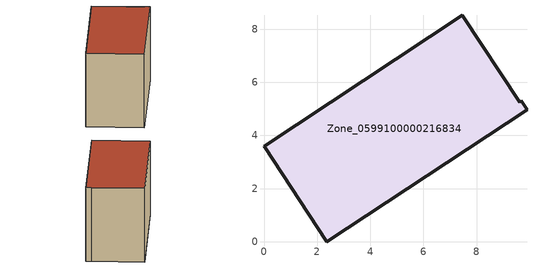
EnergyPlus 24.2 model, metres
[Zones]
Zone_0599100000216834
 floor ground (C_G): 9.63,5.25 9.69,5.3 9.9,4.97 2.37,0 0,3.59 7.47,8.52 z0.49
 wall outside (C_F): 0,3.59 2.37,0 9.9,4.97 9.69,5.3 9.63,5.25 7.47,8.52 0,3.59 z0.49:6.35
 roof outside (C_R): 9.69,5.3 9.63,5.25 7.47,8.52 0,3.59 2.37,0 9.9,4.97 z6.35
[BUILDING]
Pand.0599100000216834: North Axis=0; Terrain=City; Loads Convergence Tolerance Value=0.04; Temperature Convergence Tolerance Value=0.4; Solar Distribution=FullExterior; Maximum Number of Warmup Days=25; Minimum Number of Warmup Days=1
[Site:Location]
Rotterdam.The.Hague.AP_ZH_NLD Design_Conditions: Latitude=51.96; Longitude=4.45; Time Zone=1; Elevation=-4.5
[SITE:GROUNDTEMPERATURE:BUILDINGSURFACE]
18, 18, 18, 18, 18, 18, 18, 18, 18, 18, 18, 18
[MATERIAL] Thermal Absorptance=0.9; Solar Absorptance=0.7; Visible Absorptance=0.7
Name | Roughness | Thickness | Conductivity | Density | Specific Heat
G.TI.1946-1964 | MediumSmooth | 0.15 | 1 | 540 | 1210
F.TI.1946-1964 | Rough | 0.3 | 0.857143 | 1920 | 840
R.TI.1946-1964 | MediumRough | 0.2 | 0.277778 | 1500 | 1000
[CONSTRUCTION]
C_G: G.TI.1946-1964
C_F: F.TI.1946-1964
C_R: R.TI.1946-1964
[ZONE]
Zone_0599100000216834: Type=1; Multiplier=1; Ceiling Height=Autocalculate; Volume=Autocalculate; Floor Area=autocalculate; Part of Total Floor Area=Yes
[ZONEINFILTRATION:DESIGNFLOWRATE]
Infil_Zone_0599100000216834: Zone or ZoneList or Space or SpaceList=Zone_0599100000216834; Schedule=AlwaysOn; Design Flow Rate Calculation Method=Flow/Area; Flow Rate per Floor Area=0.003; Constant Term Coefficient=1; Temperature Term Coefficient=0; Velocity Term Coefficient=0; Velocity Squared Term Coefficient=0
[HVACTEMPLATE:ZONE:IDEALLOADSAIRSYSTEM]
Zone_0599100000216834: Maximum Heating Supply Air Temperature=50; Minimum Cooling Supply Air Temperature=13; Maximum Heating Supply Air Humidity Ratio=0.0156; Minimum Cooling Supply Air Humidity Ratio=0.0077; Heating Limit=NoLimit; Cooling Limit=NoLimit; Dehumidification Control Type=ConstantSensibleHeatRatio; Cooling Sensible Heat Ratio=0.7; Dehumidification Setpoint=60; Humidification Control Type=None; Humidification Setpoint=30; Outdoor Air Method=None; Outdoor Air Flow Rate per Person=0.00944; Outdoor Air Flow Rate per Zone Floor Area=0; Outdoor Air Flow Rate per Zone=0; Demand Controlled Ventilation Type=None; Outdoor Air Economizer Type=NoEconomizer; Heat Recovery Type=None; Sensible Heat Recovery Effectiveness=0.7; Latent Heat Recovery Effectiveness=0.65
[ZONECONTROL:THERMOSTAT]
ThermostatControl_Zone_0599100000216834: Zone or ZoneList=Zone_0599100000216834; Control Type Schedule=DualSetpointControlType; Control 1=Thermostat_Zone_0599100000216834; Temperature Difference Between Cutout And Setpoint=0
[THERMOSTATSETPOINT:DUALSETPOINT]
Thermostat_Zone_0599100000216834: Heating Setpoint Temperature Schedule=HeatingSetpoint_Zone_0599100000216834; Cooling Setpoint Temperature Schedule=CoolingSetpoint_Zone_0599100000216834
[SCHEDULE:COMPACT]
HeatingSetpoint_Zone_0599100000216834: Through: 12/31, For: AllDays, Until: 24:00, 21
CoolingSetpoint_Zone_0599100000216834: Through: 12/31, For: AllDays, Until: 24:00, 24
DualSetpointControlType: Through: 12/31, For: AllDays, Until: 24:00, 4
AlwaysOn: Through: 12/31, For: AllDays, Until: 24:00, 1
